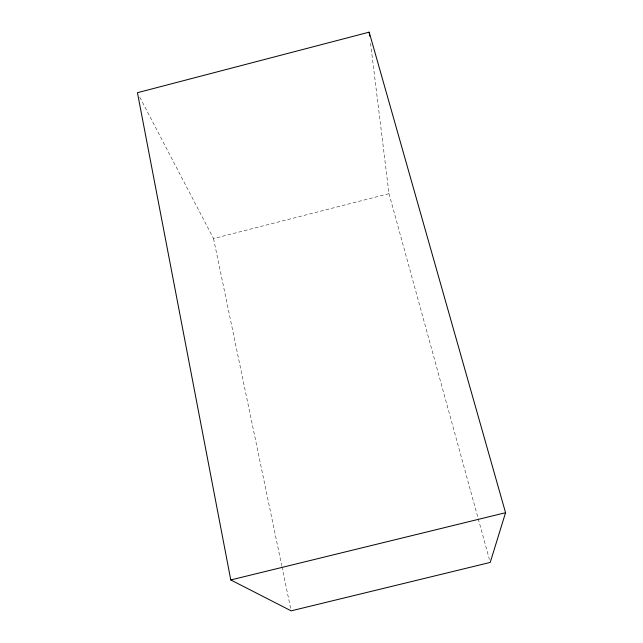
<?xml version="1.0" encoding="UTF-8"?>
<svg xmlns="http://www.w3.org/2000/svg" width="643" height="643" viewBox="0 0 643 643"><rect width="100%" height="100%" fill="white"/><g stroke="black" fill="none" stroke-linecap="round" stroke-linejoin="round"><path stroke-width="0.48" stroke-dasharray="3.21 2.41" d="M139.764 97.149L213.532 238.569L389.007 193.664L370.288 41.12M389.007 193.664L489.427 559.514M213.532 238.569L281.73 565.663M281.931 566.652L290.74 608.889"/><path stroke-width="0.96" d="M505.559 512.704L490.231 562.424L291.15 610.85L230.781 579.946L137.441 92.705L369.186 32.15L505.559 512.704L230.781 579.946M369.186 32.15L369.669 36.137"/></g></svg>
